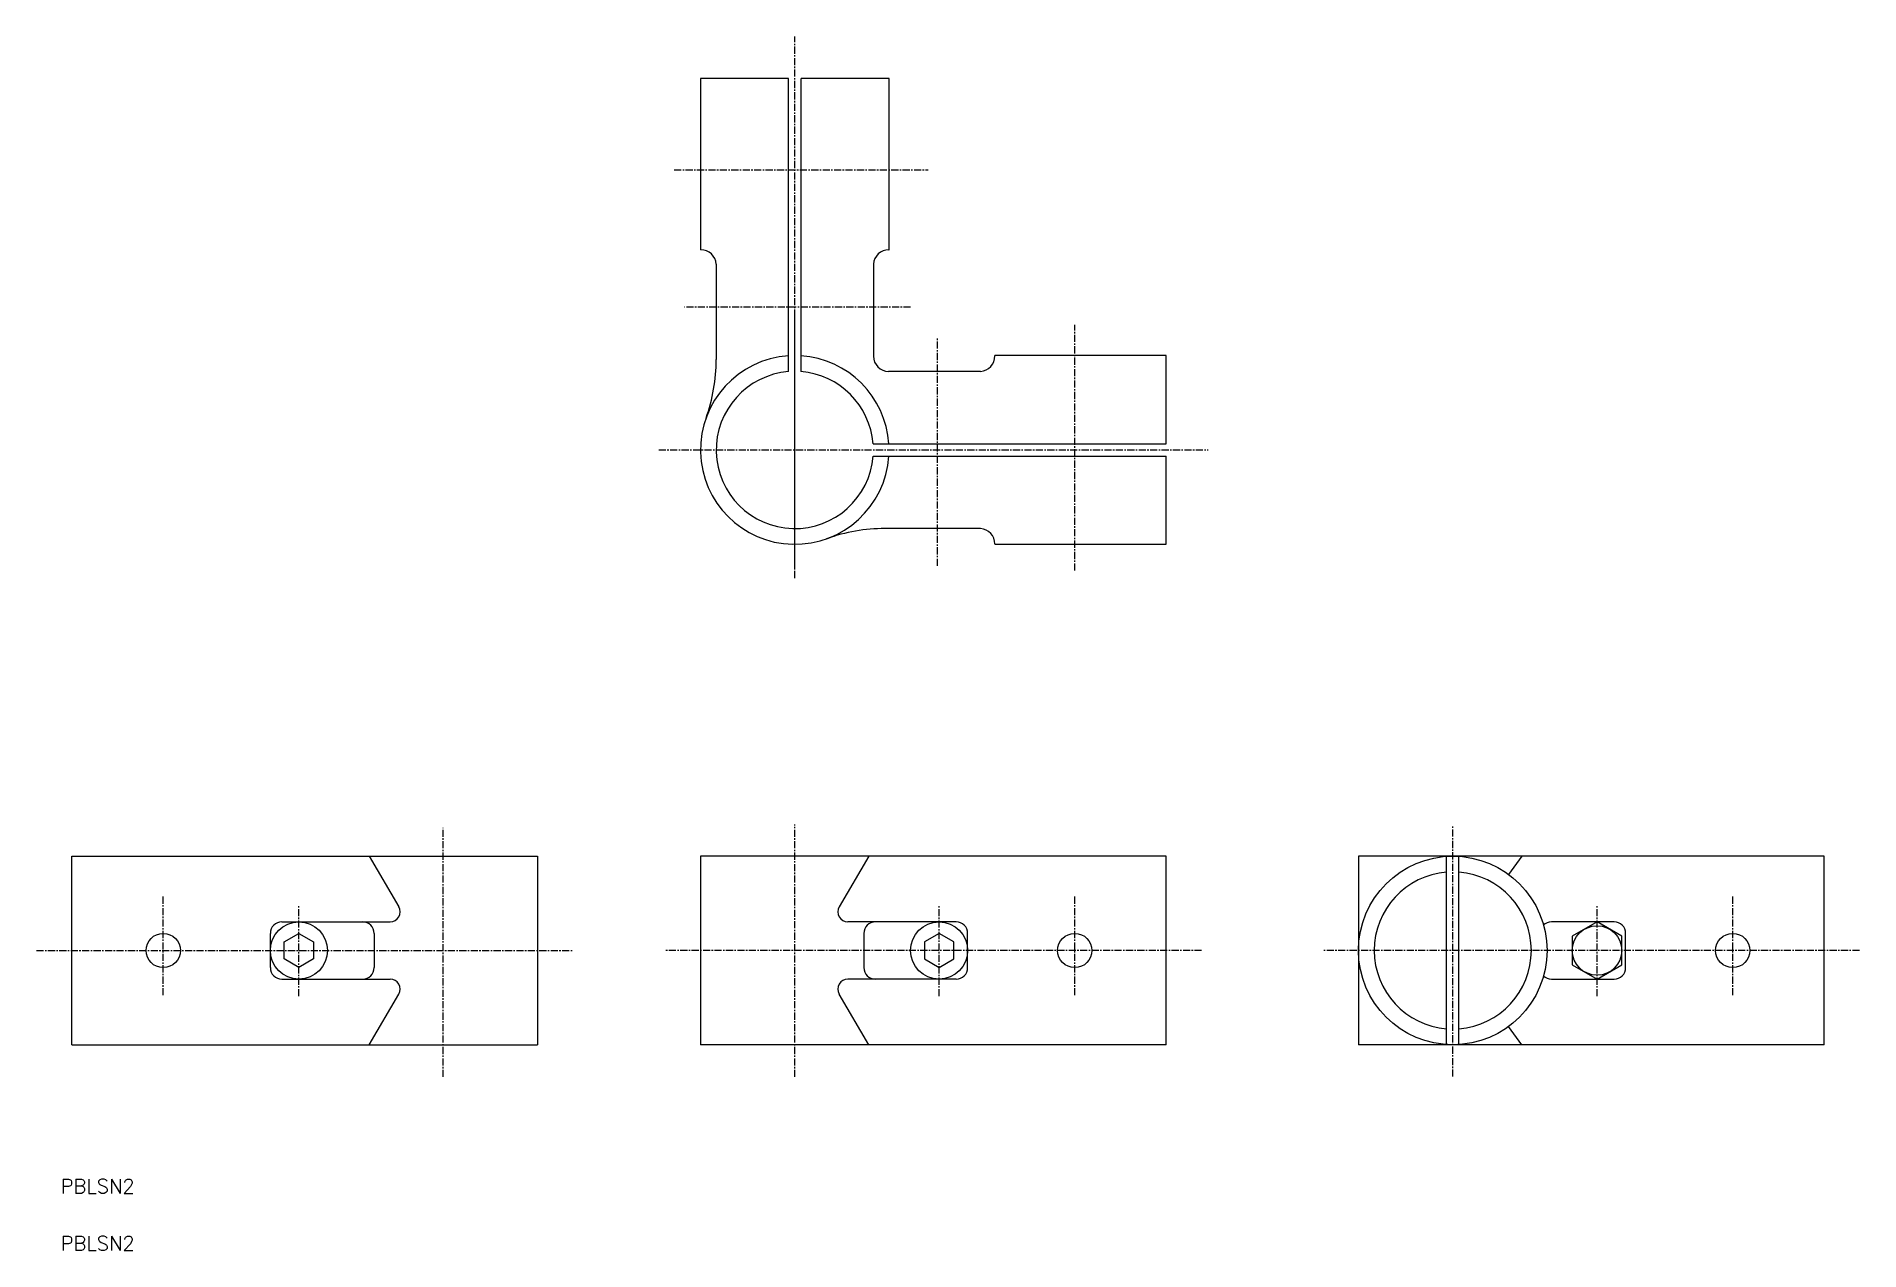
# Model space of a CAD drawing. Extents: x 120 to 439, y 63 to 275.
import ezdxf

# ---------------------------------------------------------------- set-up
doc = ezdxf.new("R2010")
doc.units = 0
doc.linetypes.add('CENTER', pattern=[2, 1.25, -0.25, 0.25, -0.25])
doc.linetypes.add('CENTER2', pattern=[28.575, 19.05, -3.175, 3.175, -3.175])
doc.layers.get('0').update_dxf_attribs({"linetype": 'CONTINUOUS'})
doc.layers.add('CENTER', color=1, linetype='CENTER2')
doc.styles.get("Standard").update_dxf_attribs({"font": 'txt.shx'})

msp = doc.modelspace()

# ---------------------------------------------------------------- linework, layer by layer
at = {"color": 7, "linetype": 'CONTINUOUS'}
for p, q in [((235.72, 268.12), (235.72, 238.12)), ((251.14, 268.12), (235.72, 268.12)), ((251.14, 216.83), (251.14, 268.12)), ((268.72, 268.12), (253.31, 268.12)), ((253.31, 216.83), (253.31, 268.12)), ((268.72, 238.12), (268.72, 268.12)), ((235.77, 238.12), (235.72, 238.12)), ((268.67, 238.12), (268.72, 238.12)), ((238.47, 235.62), (238.47, 218.92)), ((265.97, 235.62), (265.97, 219.54)), ((317.22, 219.62), (287.22, 219.62)), ((287.22, 219.57), (287.22, 219.62)), ((317.22, 204.21), (317.22, 219.62)), ((284.72, 216.87), (268.65, 216.87)), ((265.93, 204.21), (317.22, 204.21)), ((265.93, 202.04), (317.22, 202.04)), ((317.22, 186.62), (317.22, 202.04)), ((284.72, 189.37), (268.02, 189.37)), ((287.22, 186.67), (287.22, 186.62)), ((287.22, 186.62), (317.22, 186.62)), ((125.69, 132.05), (207.19, 132.05)), ((125.69, 99.05), (125.69, 132.05)), ((177.71, 132.05), (182.92, 123.18)), ((207.19, 132.05), (207.19, 99.05)), ((317.22, 132.05), (235.72, 132.05)), ((235.72, 132.05), (235.72, 99.05)), ((265.2, 132.05), (260, 123.18)), ((317.22, 99.05), (317.22, 132.05)), ((432.38, 132.05), (350.88, 132.05)), ((350.88, 132.05), (350.88, 99.05)), ((366.29, 99.05), (366.29, 132.05)), ((368.46, 99.05), (368.46, 132.05)), ((379.48, 132.05), (377.13, 128.86)), ((432.38, 99.05), (432.38, 132.05)), ((160.44, 112.55), (160.44, 118.55)), ((162.44, 120.55), (181.42, 120.55)), ((162.87, 117.04), (165.44, 118.52)), ((165.44, 118.52), (168.01, 117.04)), ((178.6, 118.55), (178.6, 112.55)), ((280.47, 120.55), (261.5, 120.55)), ((264.32, 118.55), (264.32, 112.55)), ((277.47, 118.52), (274.9, 117.04)), ((280.04, 117.04), (277.47, 118.52)), ((282.47, 112.55), (282.47, 118.55)), ((395.63, 120.55), (384.63, 120.55)), ((397.63, 112.55), (397.63, 118.55)), ((162.87, 114.07), (162.87, 117.04)), ((168.01, 117.04), (168.01, 114.07)), ((274.9, 117.04), (274.9, 114.07)), ((280.04, 114.07), (280.04, 117.04)), ((165.44, 112.59), (162.87, 114.07)), ((168.01, 114.07), (165.44, 112.59)), ((274.9, 114.07), (277.47, 112.59)), ((277.47, 112.59), (280.04, 114.07)), ((162.44, 110.55), (181.42, 110.55)), ((280.47, 110.55), (261.5, 110.55)), ((384.63, 110.55), (395.63, 110.55)), ((177.71, 99.05), (182.92, 107.93)), ((265.2, 99.05), (260, 107.93)), ((379.48, 99.05), (377.13, 102.25)), ((125.69, 99.05), (207.19, 99.05)), ((317.22, 99.05), (235.72, 99.05)), ((432.38, 99.05), (350.88, 99.05))]:
    msp.add_line(p, q, dxfattribs=at)
msp.add_lwpolyline([(392.63, 120.55), (388.3, 118.05), (388.3, 113.05), (392.63, 110.55), (396.96, 113.05), (396.96, 118.05)], close=True, dxfattribs=at)
for centre, radius in [((367.38, 115.55), 16.5), ((141.69, 115.55), 3), ((165.44, 115.55), 5), ((277.47, 115.55), 5), ((301.22, 115.55), 3), ((392.63, 115.55), 4.33), ((416.38, 115.55), 3)]:
    msp.add_circle(centre, radius, dxfattribs=at)
for centre, radius, start, end in [((235.8, 235.44), 2.68, 3.7986, 90.6066), ((268.65, 235.44), 2.68, 89.3934, 176.2014), ((252.22, 203.12), 16.5, 93.7745, 356.2255), ((208.2, 218.92), 30.27, 340.2547, 0), ((252.22, 203.12), 16.5, 3.7745, 86.2255), ((268.65, 219.54), 2.67, 180, 270), ((284.55, 219.54), 2.68, 273.7986, 0.6066), ((252.22, 203.12), 13.75, 94.5308, 355.4692), ((252.22, 203.12), 13.75, 4.5308, 85.4692), ((268.02, 159.1), 30.27, 90, 109.7453), ((284.55, 186.7), 2.68, 359.3934, 86.2014), ((367.38, 115.55), 13.75, 94.5308, 265.4692), ((367.38, 115.55), 13.75, 274.5308, 85.4692), ((181.42, 122.3), 1.74, 270, 30.4048), ((261.5, 122.3), 1.74, 149.5952, 270), ((162.44, 118.55), 2, 90, 180), ((176.6, 118.55), 2, 360, 90), ((266.32, 118.55), 2, 90, 180), ((280.47, 118.55), 2, 360, 90), ((384.63, 118.55), 2, 90, 133.0301), ((395.63, 118.55), 2, 360, 90), ((162.44, 112.55), 2, 180, 270), ((176.6, 112.55), 2, 270, 0), ((266.32, 112.55), 2, 180, 270), ((280.47, 112.55), 2, 270, 0), ((395.63, 112.55), 2, 270, 0), ((181.42, 108.81), 1.74, 329.5952, 90), ((261.5, 108.81), 1.74, 90, 210.4048), ((384.63, 112.55), 2, 226.9699, 270)]:
    msp.add_arc(centre, radius, start, end, dxfattribs=at)
at = {"layer": 'CENTER', "color": 1, "linetype": 'CENTER'}
for p, q in [((252.22, 182.44), (252.22, 275.46)), ((231.1, 252.12), (275.54, 252.12)), ((272.49, 228.12), (232.94, 228.12)), ((252.22, 180.7), (252.22, 226.55)), ((301.22, 182.02), (301.22, 224.99)), ((277.22, 182.85), (277.22, 222.68)), ((228.41, 203.12), (324.56, 203.12)), ((252.22, 93.43), (252.22, 137.57)), ((367.38, 93.48), (367.38, 137.25)), ((190.69, 93.43), (190.69, 137.01)), ((141.69, 107.72), (141.69, 124.99)), ((301.22, 107.72), (301.22, 124.99)), ((416.38, 107.72), (416.38, 124.99)), ((165.44, 107.55), (165.44, 123.55)), ((277.47, 107.55), (277.47, 123.55)), ((392.63, 107.55), (392.63, 123.55)), ((119.5, 115.55), (213.27, 115.55)), ((323.42, 115.55), (229.65, 115.55)), ((438.57, 115.55), (344.8, 115.55))]:
    msp.add_line(p, q, dxfattribs=at)

# ---------------------------------------------------------------- texts
at = {"color": 7, "linetype": 'CONTINUOUS'}
for p in [(123.73, 73.06), (123.73, 63.06)]:
    msp.add_text('PBLSN2', height=2.5, dxfattribs=at).set_placement(p)

doc.saveas('drawing.dxf')
